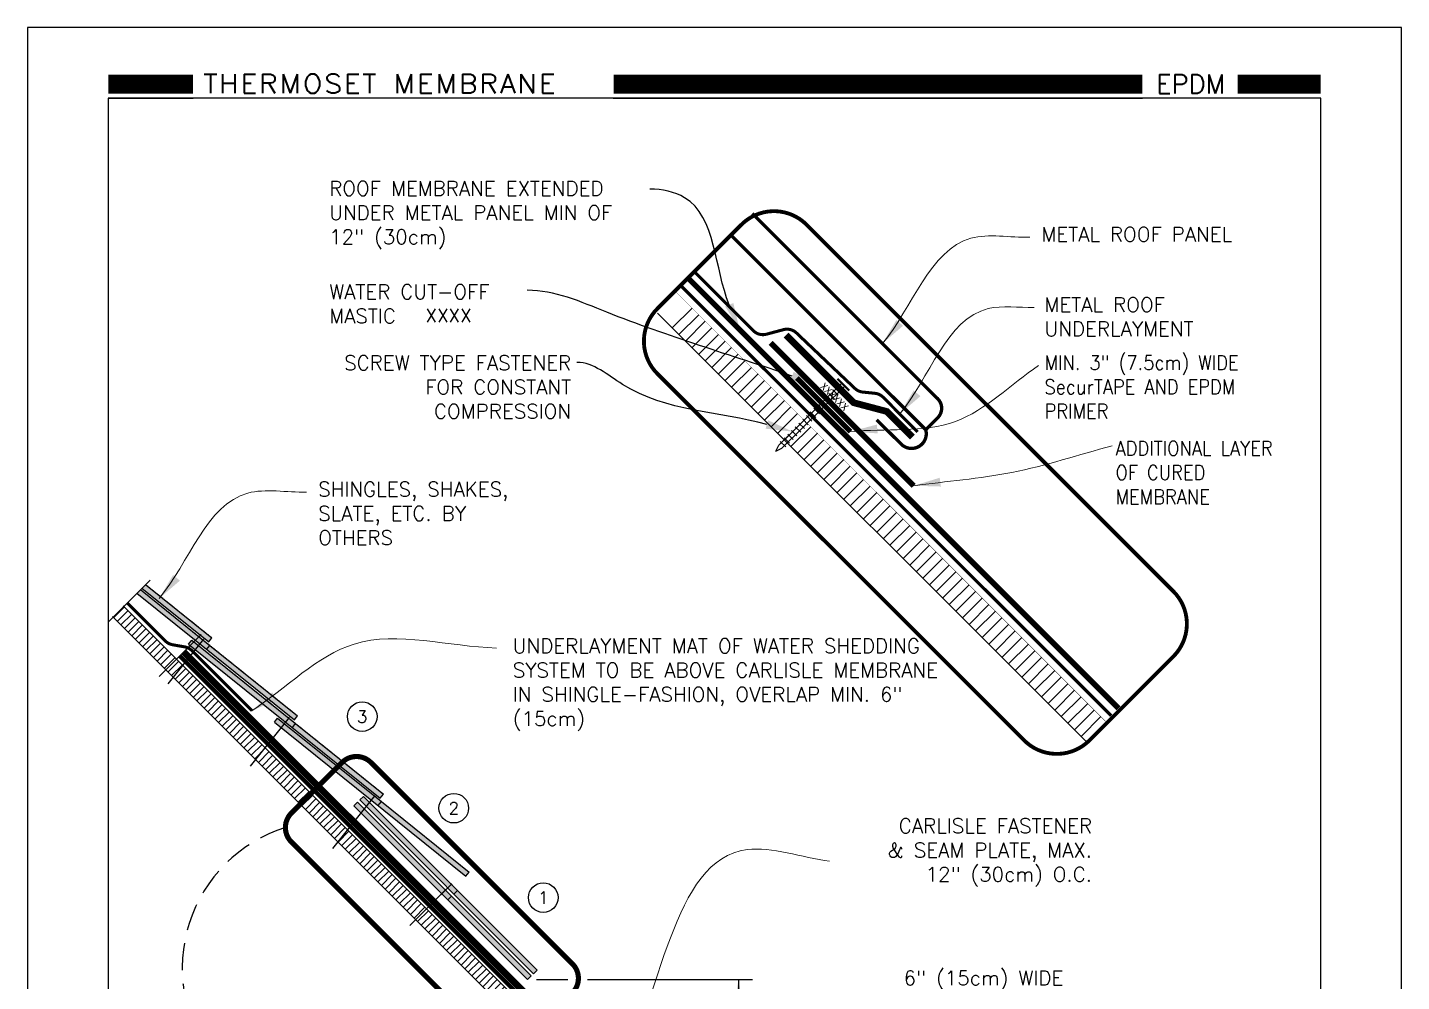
# Model space of a CAD drawing. Header units: inches. Extents: x -33163 to 19162, y -8858 to 30669.
# Drawn here: x -16937.24 to -16911.74, y 18096.25 to 18113.96 of the extents above; entities that cross this region are included whole.
import ezdxf
from ezdxf import colors
from ezdxf.entities.mleader import LeaderData, LeaderLine
from ezdxf.math import Vec2, Vec3

# ---------------------------------------------------------------- set-up
doc = ezdxf.new("R2010")
doc.units = ezdxf.units.IN
doc.linetypes.add('DASHED', pattern=[0.75, 0.5, -0.25])
doc.linetypes.add('DASHED2', pattern=[0.375, 0.25, -0.125])
doc.layers.get('0').update_dxf_attribs({"color": 9, "lineweight": 0})
doc.layers.get('Defpoints').update_dxf_attribs({"color": 254})
doc.layers.add('A-ANNO-NOTE-08', color=12, linetype='Continuous', lineweight=9)
for name, color, linetype in [('ASPHALT UNDERLAYMENT', 11, 'Continuous'), ('BONDINGADHESIVE', 11, 'DASHED2'), ('BORDER', 7, 'Continuous'), ('DETAIL', 12, 'Continuous'), ('LEADERS', 12, 'Continuous'), ('MEMBRANE1', 10, 'Continuous'), ('NOTES', 12, 'Continuous'), ('RINGSHANK1', 11, 'Continuous'), ('SecurEDGE1', 11, 'Continuous'), ('SECURTAPE 1', 11, 'Continuous'), ('SHEETMETAL2', 11, 'Continuous'), ('SOLID-1', 254, 'Continuous'), ('TITLE OUTLINE 1', 1, 'Continuous'), ('WATERCUTOFFMASTIC', 11, 'Continuous')]:
    doc.layers.add(name, color=color, linetype=linetype)
doc.styles.add('ARCHQUIK', font='simplex.shx', dxfattribs={"height": 0.25})
doc.styles.get("Standard").update_dxf_attribs({"font": 'arial.ttf'})
doc.dimstyles.get("Standard").update_dxf_attribs({"dimtxt": 0.18, "dimasz": 0.18, "dimexe": 0.18, "dimexo": 0.0625, "dimgap": 0.09, "dimtad": 0, "dimtih": 1, "dimtoh": 1, "dimdec": 4, "dimzin": 0, "dimdsep": 46, "dimtxsty": 'Standard', "dimcen": 0.09, "dimadec": 0, "dimazin": 0, "dimtfac": 1, "dimtdec": 4, "dimtofl": 0, "dimtmove": 0, "dimatfit": 3, "dimfxl": 1, "dimtolj": 1, "dimtzin": 0, "dimarcsym": 0})

# ---------------------------------------------------------------- blocks, each defined once
blk = doc.blocks.new('Carlisle Fastener Plate 1')
at = {"layer": 'NOTES', "insert": (4.528, 0), "char_height": 0.27, "attachment_point": 3, "style": 'ARCHQUIK'}
blk.add_mtext_dynamic_manual_height_columns('CARLISLE FASTENER & SEAM PLATE, MAX. 12" (30cm) O.C.', width=4.12446, gutter_width=0.5, heights=[2.183], dxfattribs=at)
blk = doc.blocks.new('TITLE OUTLINE 1')
at = {"layer": 'Defpoints'}
for points in [[(25.5, 33), (0, 33), (0, 0), (25.5, 0)], [(1.5, 1.098), (24, 1.098), (24, 31.689), (1.5, 31.689)]]:
    blk.add_lwpolyline(points, close=True, dxfattribs=at)
blk.add_point((0.75, 32.474), dxfattribs=at)
blk = doc.blocks.new('2021 THERMOSET TITLE')
for p, q in [((-335.421, 129.911), (-333.845, 129.911)), ((-326.05, 129.911), (-316.228, 129.911)), ((-312.921, 129.911), (-314.463, 129.911))]:
    blk.add_line(p, q)
at = {"layer": 'SOLID-1', "const_width": 0.352}
for points in [[(-335.421, 130.171), (-333.847, 130.171)], [(-326.042, 130.171), (-316.228, 130.171)], [(-312.921, 130.171), (-314.463, 130.171)]]:
    blk.add_lwpolyline(points, dxfattribs=at)
at = {"layer": 'TITLE OUTLINE 1'}
blk.add_blockref('TITLE OUTLINE 1', (-336.921, 98.222), dxfattribs=at)
at = {"layer": 'BORDER', "linetype": 'Continuous', "style": 'ARCHQUIK'}
for s, width, heights, insert, char_height, attachment_point in [('\\pxr0.07618;{\\W1.1;\\T1.1;THERMOSET MEMBRANE\\Farchquik|c0;\\T1.05;  }', 8.69014, [0], (-333.656, 130.352), 0.34892, 1), ('EPDM', 8.24609, [3.995], (-314.697, 130.171), 0.351, 6)]:
    blk.add_mtext_dynamic_manual_height_columns(s, width=width, gutter_width=1.25, heights=heights, dxfattribs=dict(at, insert=insert, char_height=char_height, attachment_point=attachment_point))
blk = doc.blocks.new('A$C4bd0658c')
at = {"layer": 'DETAIL'}
h = blk.add_hatch(dxfattribs=at)
h.set_pattern_fill('ANSI31', color=251, scale=1.384346, style=0)
h.set_pattern_definition([(45, (5.52132, 12.89755), (-0.12236, 0.12236), [])])
h.paths.add_polyline_path([(19.639, 19.771), (20.006, 20.138), (12.217, 27.926), (11.85, 27.559)])
h = blk.add_hatch(color=252, dxfattribs=at)
h.paths.add_polyline_path([(3.384, 21.547), (3.325, 21.473), (4.954, 20.164), (5.014, 20.238)])
h.paths.add_polyline_path([(3.384, 21.547), (3.258, 21.648), (3.199, 21.574), (3.325, 21.473)])
h.paths.add_polyline_path([(2.097, 22.582), (2.029, 22.514), (3.199, 21.574), (3.258, 21.648)])
blk.add_hatch(color=252, dxfattribs=at).paths.add_polyline_path([(2.192, 22.677), (2.125, 22.609), (3.363, 21.614), (3.422, 21.688)])
h = blk.add_hatch(dxfattribs=at)
h.set_pattern_fill('ANSI31', color=251, scale=0.76, style=0)
h.set_pattern_definition([(45, (1.58662, 10.54755), (-0.06717514, 0.06717514), [])])
h.paths.add_polyline_path([(1.788, 22.273), (13.228, 10.833), (23.401, 10.833), (23.401, 10.548), (13.11, 10.548), (1.587, 22.071)])
h = blk.add_hatch(color=252, dxfattribs=at)
h.paths.add_polyline_path([(6.605, 18.787), (4.976, 20.096), (4.916, 20.022), (6.545, 18.713)])
h.paths.add_polyline_path([(4.976, 20.096), (4.849, 20.198), (4.79, 20.124), (4.916, 20.022)])
h.paths.add_polyline_path([(3.05, 21.644), (2.991, 21.57), (4.79, 20.124), (4.849, 20.198)])
h = blk.add_hatch(color=252, dxfattribs=at)
h.paths.add_polyline_path([(8.196, 17.337), (6.567, 18.646), (6.507, 18.572), (8.136, 17.263)])
h.paths.add_polyline_path([(6.567, 18.646), (6.441, 18.748), (6.381, 18.674), (6.507, 18.572)])
h.paths.add_polyline_path([(4.642, 20.193), (4.582, 20.119), (6.381, 18.674), (6.441, 18.748)])
h = blk.add_hatch(color=252, dxfattribs=at)
h.paths.add_polyline_path([(9.349, 15.411), (7.871, 16.888), (7.804, 16.821), (9.282, 15.343)])
h.paths.add_polyline_path([(7.871, 16.888), (7.757, 17.003), (7.69, 16.936), (7.804, 16.821)])
h.paths.add_polyline_path([(6.125, 18.635), (6.058, 18.568), (7.69, 16.936), (7.757, 17.003)])
h = blk.add_hatch(color=252, dxfattribs=at)
h.paths.add_polyline_path([(7.979, 16.996), (7.912, 16.929), (9.39, 15.451), (9.457, 15.519)])
h.paths.add_polyline_path([(7.979, 16.996), (7.865, 17.111), (7.798, 17.044), (7.912, 16.929)])
h.paths.add_polyline_path([(6.233, 18.743), (6.166, 18.676), (7.798, 17.044), (7.865, 17.111)])
at = {"layer": 'ASPHALT UNDERLAYMENT', "const_width": 0.0567}
for points in [[(12.376, 28.485), (13.472, 27.388, 0.267985), (13.714, 27.324), (14.032, 27.409, -0.260939), (14.269, 27.349), (15.357, 26.316, 0.166974), (15.505, 26.249), (15.725, 26.227, -0.174345), (15.878, 26.155), (16.521, 25.509)], [(1.851, 22.336), (2.56, 21.627, 0.154284), (2.694, 21.558), (2.917, 21.519, -0.154284), (3.051, 21.449), (4.166, 20.333)]]:
    blk.add_lwpolyline(points, format="xyb", dxfattribs=at)
at = {"layer": 'BONDINGADHESIVE', "color": 32, "linetype": 'DASHED', "ltscale": 0.5, "const_width": 0.06}
blk.add_lwpolyline([(12.122, 28.23), (20.11, 20.242)], dxfattribs=at)
at = {"layer": 'BONDINGADHESIVE', "color": 32, "linetype": 'DASHED', "ltscale": 0.5, "const_width": 0.08}
blk.add_lwpolyline([(2.825, 21.35), (10.223, 13.952, 0.278801), (10.474, 13.89), (10.572, 13.921, -0.278801), (10.823, 13.859), (11.999, 12.683)], format="xyb", dxfattribs=at)
at = {"layer": 'DETAIL'}
for p, q in [((11.693, 27.716), (19.639, 19.771)), ((2.029, 22.514), (4.954, 20.164)), ((2.097, 22.582), (3.384, 21.547)), ((2.125, 22.609), (3.363, 21.614)), ((2.192, 22.677), (3.422, 21.688)), ((1.778, 22.283), (13.228, 10.833)), ((1.576, 22.082), (13.11, 10.548)), ((3.363, 21.614), (3.422, 21.688)), ((3.267, 21.659), (2.605, 20.835)), ((2.991, 21.57), (3.05, 21.644)), ((2.991, 21.57), (6.545, 18.713)), ((3.05, 21.644), (4.976, 20.096)), ((3.325, 21.473), (3.384, 21.547)), ((3.384, 21.547), (5.014, 20.238)), ((4.858, 20.209), (4.133, 19.307)), ((4.582, 20.119), (4.642, 20.193)), ((4.642, 20.193), (6.567, 18.646)), ((4.954, 20.164), (5.014, 20.238)), ((4.582, 20.119), (8.136, 17.263)), ((4.916, 20.022), (4.976, 20.096)), ((4.976, 20.096), (6.605, 18.787)), ((6.449, 18.758), (5.662, 17.778)), ((6.058, 18.568), (6.125, 18.635)), ((6.125, 18.635), (7.871, 16.888)), ((6.166, 18.676), (6.233, 18.743)), ((6.166, 18.676), (9.39, 15.451)), ((6.233, 18.743), (7.979, 16.996)), ((6.507, 18.572), (6.567, 18.646)), ((6.545, 18.713), (6.605, 18.787)), ((6.567, 18.646), (8.196, 17.337)), ((6.058, 18.568), (9.282, 15.343)), ((7.874, 17.121), (7.451, 16.698)), ((8.136, 17.263), (8.196, 17.337)), ((7.766, 17.013), (7.097, 16.343)), ((7.804, 16.821), (7.871, 16.888)), ((7.871, 16.888), (9.349, 15.411)), ((7.912, 16.929), (7.979, 16.996)), ((7.979, 16.996), (9.457, 15.519)), ((9.282, 15.343), (9.349, 15.411)), ((9.39, 15.451), (9.457, 15.519)), ((13.195, 15.343), (13.195, 14.285))]:
    blk.add_line(p, q, dxfattribs=at)
at = {"layer": 'DETAIL', "color": 7, "linetype": 'DASHED2', "ltscale": 2, "const_width": 0.0712}
blk.add_lwpolyline([(19.707, 19.782), (21.266, 21.341, 0.414214), (21.266, 22.55), (14.458, 29.358, 0.414214), (13.249, 29.358), (11.69, 27.799, 0.414214), (11.69, 26.59), (18.498, 19.782, 0.414214)], format="xyb", close=True, dxfattribs=at)
at = {"layer": 'DETAIL', "color": 7, "const_width": 0.00607}
blk.add_lwpolyline([(12.017, 28.126), (20.006, 20.138)], dxfattribs=at)
at = {"layer": 'DETAIL', "const_width": 0.0119}
for points in [[(2.126, 22.558, 1), (2.117, 22.566)], [(2.154, 22.536, 1), (2.144, 22.544)], [(2.175, 22.519, 1), (2.165, 22.527)], [(2.207, 22.493, 1), (2.198, 22.501)], [(2.208, 22.664, 1), (2.199, 22.671)], [(2.23, 22.475, 1), (2.221, 22.482)], [(2.234, 22.643, 1), (2.225, 22.651)], [(2.238, 22.64, 0.733642), (2.229, 22.647, 0.733642)], [(2.257, 22.453, 1), (2.248, 22.46)], [(2.265, 22.618, 1), (2.256, 22.626)], [(2.282, 22.433, 1), (2.272, 22.441)], [(2.287, 22.6, 1), (2.278, 22.607)], [(2.312, 22.58, 1), (2.303, 22.588)], [(2.338, 22.56, 1), (2.329, 22.567)], [(2.375, 22.53, 1), (2.366, 22.537)], [(2.408, 22.504, 1), (2.398, 22.511)], [(2.433, 22.483, 1), (2.424, 22.49)], [(2.456, 22.464, 1), (2.447, 22.472)], [(2.484, 22.442, 1), (2.475, 22.45)], [(2.308, 22.412, 1), (2.298, 22.42)], [(2.312, 22.409, 0.733642), (2.303, 22.416, 0.733642)], [(2.345, 22.382, 1), (2.336, 22.389)], [(2.37, 22.362, 1), (2.361, 22.37)], [(2.4, 22.338, 1), (2.391, 22.346)], [(2.424, 22.319, 1), (2.415, 22.326)], [(2.463, 22.287, 1), (2.454, 22.295)], [(2.5, 22.257, 1), (2.491, 22.265)], [(2.516, 22.416, 1), (2.507, 22.424)], [(2.528, 22.235, 1), (2.519, 22.243)], [(2.542, 22.395, 1), (2.533, 22.403)], [(2.549, 22.218, 1), (2.54, 22.226)], [(2.573, 22.371, 1), (2.564, 22.378)], [(2.582, 22.192, 1), (2.572, 22.2)], [(2.596, 22.352, 1), (2.586, 22.36)], [(2.604, 22.174, 1), (2.595, 22.181)], [(2.612, 22.339, 1), (2.603, 22.346)], [(2.643, 22.315, 1), (2.634, 22.322)], [(2.68, 22.285, 1), (2.671, 22.292)], [(2.709, 22.261, 1), (2.7, 22.268)], [(2.745, 22.232, -1), (2.754, 22.225)], [(2.774, 22.209, -1), (2.784, 22.201)], [(2.812, 22.179, -1), (2.821, 22.171)], [(2.632, 22.152, 1), (2.623, 22.159)], [(2.656, 22.132, 1), (2.647, 22.14)], [(2.682, 22.111, 1), (2.673, 22.119)], [(2.686, 22.108, 0.733642), (2.677, 22.115, 0.733642)], [(2.72, 22.081, 1), (2.711, 22.088)], [(2.744, 22.061, 1), (2.735, 22.069)], [(2.783, 22.03, 1), (2.774, 22.038)], [(2.82, 22, 1), (2.811, 22.008)], [(2.848, 21.978, 1), (2.839, 21.985)], [(2.842, 22.154, -1), (2.851, 22.147)], [(2.859, 22.141, -1), (2.868, 22.134)], [(2.869, 21.961, 1), (2.86, 21.968)], [(2.881, 22.123, -1), (2.891, 22.115)], [(2.902, 21.935, 1), (2.892, 21.942)], [(2.912, 22.098, -1), (2.921, 22.09)], [(2.924, 21.917, 1), (2.915, 21.924)], [(2.938, 22.077, -1), (2.947, 22.07)], [(2.971, 22.051, -1), (2.98, 22.044)], [(2.998, 22.029, -1), (3.007, 22.021)], [(3.021, 22.011, -1), (3.03, 22.003)], [(3.047, 21.99, -1), (3.056, 21.982)], [(3.079, 21.964, -1), (3.089, 21.956)], [(3.117, 21.934, -1), (3.126, 21.926)], [(2.952, 21.895, 1), (2.943, 21.902)], [(2.976, 21.875, 1), (2.967, 21.882)], [(3.002, 21.854, 1), (2.993, 21.862)], [(3.006, 21.851, 0.733642), (2.998, 21.858, 0.733642)], [(3.039, 21.825, 1), (3.03, 21.832)], [(3.061, 21.807, 1), (3.052, 21.814)], [(3.088, 21.785, 1), (3.079, 21.792)], [(3.113, 21.765, 1), (3.103, 21.773)], [(3.137, 21.746, 1), (3.128, 21.753)], [(3.143, 21.913, -1), (3.152, 21.905)], [(3.156, 21.73, 1), (3.147, 21.738)], [(3.167, 21.893, -1), (3.176, 21.886)], [(3.176, 21.715, 1), (3.166, 21.722)], [(3.19, 21.875, -1), (3.199, 21.868)], [(3.201, 21.694, 1), (3.192, 21.702)], [(3.221, 21.678, 1), (3.212, 21.685)], [(3.22, 21.85, -1), (3.23, 21.843)], [(3.246, 21.829, -1), (3.256, 21.822)], [(3.271, 21.81, -1), (3.28, 21.802)], [(3.298, 21.788, -1), (3.308, 21.78)], [(3.321, 21.769, -1), (3.33, 21.762)], [(3.353, 21.743, -1), (3.363, 21.736)], [(3.375, 21.726, -1), (3.384, 21.719)], [(3.402, 21.704, -1), (3.411, 21.697)], [(3.248, 21.485, 1), (3.239, 21.492)], [(3.272, 21.465, 1), (3.263, 21.473)], [(3.298, 21.616, 1), (3.289, 21.623)], [(3.311, 21.434, 1), (3.302, 21.442)], [(3.319, 21.599, 1), (3.31, 21.607)], [(3.342, 21.581, 1), (3.332, 21.589)], [(3.366, 21.562, 1), (3.357, 21.569)], [(3.39, 21.542, 1), (3.381, 21.55)], [(3.417, 21.52, 1), (3.408, 21.528)], [(3.439, 21.503, 1), (3.43, 21.51)], [(3.468, 21.48, 1), (3.459, 21.487)], [(3.494, 21.459, 1), (3.485, 21.466)], [(3.519, 21.439, 1), (3.509, 21.447)], [(3.543, 21.42, 1), (3.534, 21.427)], [(3.349, 21.404, 1), (3.339, 21.412)], [(3.376, 21.382, 1), (3.367, 21.389)], [(3.397, 21.365, 1), (3.388, 21.373)], [(3.43, 21.339, 1), (3.42, 21.346)], [(3.452, 21.321, 1), (3.443, 21.328)], [(3.48, 21.299, 1), (3.471, 21.306)], [(3.504, 21.279, 1), (3.495, 21.286)], [(3.53, 21.258, 1), (3.521, 21.266)], [(3.534, 21.255, 0.733642), (3.526, 21.262, 0.733642)], [(3.567, 21.4, 1), (3.558, 21.407)], [(3.568, 21.228, 1), (3.559, 21.235)], [(3.592, 21.208, 1), (3.583, 21.216)], [(3.606, 21.369, 1), (3.597, 21.376)], [(3.617, 21.189, 1), (3.607, 21.196)], [(3.641, 21.169, 1), (3.632, 21.177)], [(3.643, 21.339, 1), (3.634, 21.346)], [(3.671, 21.317, 1), (3.662, 21.324)], [(3.692, 21.3, 1), (3.683, 21.307)], [(3.725, 21.273, 1), (3.715, 21.281)], [(3.747, 21.255, 1), (3.738, 21.263)], [(3.775, 21.233, 1), (3.766, 21.241)], [(3.799, 21.214, 1), (3.79, 21.221)], [(3.825, 21.193, 1), (3.816, 21.2)], [(3.829, 21.189, 0.733642), (3.821, 21.196, 0.733642)], [(3.856, 21.168, 1), (3.847, 21.175)], [(3.879, 21.15, 1), (3.869, 21.157)], [(3.68, 21.138, 1), (3.671, 21.145)], [(3.717, 21.108, 1), (3.708, 21.115)], [(3.745, 21.086, 1), (3.736, 21.093)], [(3.766, 21.069, 1), (3.757, 21.076)], [(3.798, 21.043, 1), (3.789, 21.05)], [(3.821, 21.024, 1), (3.812, 21.032)], [(3.849, 21.002, 1), (3.839, 21.01)], [(3.873, 20.983, 1), (3.864, 20.99)], [(3.899, 20.962, 1), (3.89, 20.969)], [(3.903, 21.13, 1), (3.894, 21.138)], [(3.903, 20.958, 0.733642), (3.894, 20.966, 0.733642)], [(3.929, 21.109, 1), (3.92, 21.117)], [(3.937, 20.931, 1), (3.927, 20.939)], [(3.961, 20.912, 1), (3.952, 20.919)], [(3.966, 21.079, 1), (3.957, 21.087)], [(3.999, 21.053, 1), (3.989, 21.061)], [(4.025, 21.032, 1), (4.015, 21.04)], [(4.047, 21.014, 1), (4.038, 21.021)], [(4.075, 20.992, 1), (4.066, 20.999)], [(4.107, 20.966, 1), (4.098, 20.973)], [(4.133, 20.945, 1), (4.124, 20.952)], [(4.164, 20.92, 1), (4.155, 20.928)], [(4.187, 20.902, 1), (4.178, 20.909)], [(3.991, 20.888, 1), (3.982, 20.895)], [(4.015, 20.868, 1), (4.006, 20.876)], [(4.054, 20.837, 1), (4.045, 20.844)], [(4.092, 20.807, 1), (4.082, 20.814)], [(4.119, 20.785, 1), (4.11, 20.792)], [(4.14, 20.768, 1), (4.131, 20.775)], [(4.173, 20.742, 1), (4.163, 20.749)], [(4.195, 20.724, 1), (4.186, 20.731)], [(4.204, 20.888, 1), (4.194, 20.896)], [(4.223, 20.701, 1), (4.214, 20.709)], [(4.234, 20.864, 1), (4.225, 20.872)], [(4.247, 20.682, 1), (4.238, 20.689)], [(4.271, 20.834, 1), (4.262, 20.842)], [(4.273, 20.661, 1), (4.264, 20.668)], [(4.278, 20.658, 0.733642), (4.269, 20.665, 0.733642)], [(4.3, 20.811, 1), (4.291, 20.818)], [(4.336, 20.782, -1), (4.346, 20.774)], [(4.366, 20.758, -1), (4.375, 20.751)], [(4.403, 20.728, -1), (4.412, 20.721)], [(4.433, 20.704, -1), (4.442, 20.696)], [(4.45, 20.691, -1), (4.459, 20.683)], [(4.473, 20.672, -1), (4.482, 20.665)], [(4.503, 20.647, -1), (4.513, 20.64)], [(4.311, 20.631, 1), (4.302, 20.638)], [(4.335, 20.611, 1), (4.326, 20.618)], [(4.374, 20.58, 1), (4.365, 20.587)], [(4.412, 20.55, 1), (4.402, 20.557)], [(4.439, 20.528, 1), (4.43, 20.535)], [(4.46, 20.511, 1), (4.451, 20.518)], [(4.493, 20.485, 1), (4.484, 20.492)], [(4.516, 20.466, 1), (4.506, 20.474)], [(4.529, 20.627, -1), (4.539, 20.619)], [(4.543, 20.444, 1), (4.534, 20.452)], [(4.567, 20.425, 1), (4.558, 20.432)], [(4.562, 20.601, -1), (4.571, 20.593)], [(4.593, 20.404, 1), (4.584, 20.411)], [(4.589, 20.578, -1), (4.599, 20.571)], [(4.598, 20.4, 0.733642), (4.589, 20.407, 0.733642)], [(4.612, 20.56, -1), (4.621, 20.553)], [(4.638, 20.539, -1), (4.647, 20.532)], [(4.671, 20.513, -1), (4.68, 20.506)], [(4.708, 20.483, -1), (4.717, 20.476)], [(4.734, 20.462, -1), (4.743, 20.455)], [(4.758, 20.443, -1), (4.767, 20.435)], [(4.781, 20.425, -1), (4.79, 20.417)], [(4.812, 20.4, -1), (4.821, 20.392)], [(4.63, 20.374, 1), (4.621, 20.382)], [(4.652, 20.356, 1), (4.643, 20.364)], [(4.679, 20.334, 1), (4.67, 20.342)], [(4.704, 20.315, 1), (4.695, 20.322)], [(4.728, 20.295, 1), (4.719, 20.303)], [(4.748, 20.28, 1), (4.738, 20.287)], [(4.767, 20.264, 1), (4.758, 20.272)], [(4.792, 20.244, 1), (4.783, 20.251)], [(4.813, 20.228, 1), (4.803, 20.235)], [(4.838, 20.379, -1), (4.847, 20.371)], [(4.862, 20.359, -1), (4.871, 20.352)], [(4.89, 20.166, 1), (4.88, 20.173)], [(4.89, 20.337, -1), (4.899, 20.33)], [(4.91, 20.149, 1), (4.901, 20.156)], [(4.912, 20.319, -1), (4.922, 20.311)], [(4.933, 20.131, 1), (4.924, 20.138)], [(4.945, 20.293, -1), (4.954, 20.285)], [(4.966, 20.276, -1), (4.975, 20.268)], [(4.993, 20.254, -1), (5.003, 20.246)], [(4.839, 20.035, 1), (4.83, 20.042)], [(4.863, 20.015, 1), (4.854, 20.023)], [(4.902, 19.984, 1), (4.893, 19.991)], [(4.94, 19.954, 1), (4.93, 19.961)], [(4.957, 20.111, 1), (4.948, 20.119)], [(4.967, 19.932, 1), (4.958, 19.939)], [(4.981, 20.092, 1), (4.972, 20.099)], [(4.988, 19.915, 1), (4.979, 19.922)], [(5.009, 20.07, 1), (4.999, 20.077)], [(5.021, 19.889, 1), (5.012, 19.896)], [(5.031, 20.052, 1), (5.021, 20.06)], [(5.059, 20.029, 1), (5.05, 20.037)], [(5.085, 20.008, 1), (5.076, 20.016)], [(5.11, 19.989, 1), (5.101, 19.996)], [(5.134, 19.969, 1), (5.125, 19.977)], [(5.158, 19.95, 1), (5.149, 19.957)], [(5.197, 19.918, 1), (5.188, 19.926)], [(5.235, 19.888, 1), (5.225, 19.896)], [(5.044, 19.87, 1), (5.034, 19.878)], [(5.071, 19.848, 1), (5.062, 19.856)], [(5.095, 19.829, 1), (5.086, 19.836)], [(5.121, 19.808, 1), (5.112, 19.815)], [(5.126, 19.804, 0.733642), (5.117, 19.811, 0.733642)], [(5.159, 19.777, 1), (5.15, 19.785)], [(5.184, 19.758, 1), (5.174, 19.765)], [(5.208, 19.738, 1), (5.199, 19.746)], [(5.232, 19.719, 1), (5.223, 19.726)], [(5.262, 19.866, 1), (5.253, 19.874)], [(5.271, 19.687, 1), (5.262, 19.695)], [(5.283, 19.849, 1), (5.274, 19.857)], [(5.308, 19.657, 1), (5.299, 19.665)], [(5.316, 19.823, 1), (5.307, 19.831)], [(5.336, 19.635, 1), (5.327, 19.643)], [(5.339, 19.805, 1), (5.329, 19.812)], [(5.366, 19.783, 1), (5.357, 19.79)], [(5.39, 19.763, 1), (5.381, 19.771)], [(5.416, 19.742, 1), (5.407, 19.75)], [(5.421, 19.739, 0.733642), (5.412, 19.746, 0.733642)], [(5.447, 19.717, 1), (5.438, 19.725)], [(5.47, 19.699, 1), (5.461, 19.707)], [(5.494, 19.68, 1), (5.485, 19.687)], [(5.52, 19.659, 1), (5.511, 19.666)], [(5.558, 19.629, 1), (5.548, 19.636)], [(5.357, 19.618, 1), (5.348, 19.626)], [(5.39, 19.592, 1), (5.38, 19.6)], [(5.412, 19.574, 1), (5.403, 19.581)], [(5.44, 19.552, 1), (5.431, 19.559)], [(5.464, 19.532, 1), (5.455, 19.54)], [(5.49, 19.511, 1), (5.481, 19.519)], [(5.494, 19.508, 0.733642), (5.485, 19.515, 0.733642)], [(5.528, 19.481, 1), (5.519, 19.488)], [(5.552, 19.461, 1), (5.543, 19.469)], [(5.582, 19.437, 1), (5.573, 19.445)], [(5.59, 19.603, 1), (5.581, 19.61)], [(5.607, 19.418, 1), (5.597, 19.425)], [(5.616, 19.582, 1), (5.607, 19.589)], [(5.639, 19.564, 1), (5.629, 19.571)], [(5.646, 19.387, 1), (5.636, 19.394)], [(5.666, 19.541, 1), (5.657, 19.549)], [(5.699, 19.515, 1), (5.689, 19.523)], [(5.725, 19.494, 1), (5.715, 19.502)], [(5.755, 19.47, 1), (5.746, 19.477)], [(5.778, 19.451, 1), (5.769, 19.459)], [(5.795, 19.438, 1), (5.786, 19.446)], [(5.825, 19.414, 1), (5.816, 19.421)], [(5.863, 19.384, 1), (5.853, 19.391)], [(5.683, 19.357, 1), (5.674, 19.364)], [(5.71, 19.334, 1), (5.701, 19.342)], [(5.732, 19.317, 1), (5.722, 19.325)], [(5.764, 19.291, 1), (5.755, 19.299)], [(5.787, 19.273, 1), (5.777, 19.281)], [(5.814, 19.251, 1), (5.805, 19.258)], [(5.839, 19.231, 1), (5.829, 19.239)], [(5.865, 19.21, 1), (5.855, 19.218)], [(5.869, 19.207, 0.733642), (5.86, 19.214, 0.733642)], [(5.892, 19.36, 1), (5.882, 19.368)], [(5.902, 19.18, 1), (5.893, 19.188)], [(5.927, 19.161, 1), (5.917, 19.168)], [(5.928, 19.331, -1), (5.937, 19.324)], [(5.966, 19.129, 1), (5.956, 19.137)], [(5.957, 19.308, -1), (5.966, 19.3)], [(5.994, 19.278, -1), (6.003, 19.27)], [(6.024, 19.254, -1), (6.034, 19.246)], [(6.041, 19.24, -1), (6.05, 19.233)], [(6.064, 19.222, -1), (6.073, 19.214)], [(6.095, 19.197, -1), (6.104, 19.19)], [(6.121, 19.176, -1), (6.13, 19.169)], [(6.153, 19.15, -1), (6.162, 19.143)], [(6.181, 19.128, -1), (6.19, 19.121)], [(6.003, 19.099, 1), (5.994, 19.107)], [(6.03, 19.077, 1), (6.021, 19.085)], [(6.052, 19.06, 1), (6.042, 19.068)], [(6.084, 19.034, 1), (6.075, 19.042)], [(6.107, 19.016, 1), (6.097, 19.023)], [(6.134, 18.994, 1), (6.125, 19.001)], [(6.159, 18.974, 1), (6.149, 18.982)], [(6.185, 18.953, 1), (6.175, 18.961)], [(6.189, 18.95, 0.733642), (6.18, 18.957, 0.733642)], [(6.203, 19.11, -1), (6.213, 19.102)], [(6.221, 18.924, 1), (6.212, 18.931)], [(6.229, 19.089, -1), (6.239, 19.081)], [(6.243, 18.906, 1), (6.234, 18.913)], [(6.271, 18.884, 1), (6.261, 18.892)], [(6.262, 19.063, -1), (6.271, 19.055)], [(6.295, 18.865, 1), (6.286, 18.872)], [(6.299, 19.033, -1), (6.308, 19.025)], [(6.325, 19.012, -1), (6.334, 19.004)], [(6.349, 18.992, -1), (6.359, 18.985)], [(6.372, 18.974, -1), (6.381, 18.967)], [(6.403, 18.949, -1), (6.412, 18.942)], [(6.429, 18.928, -1), (6.438, 18.921)], [(6.453, 18.909, -1), (6.462, 18.901)], [(6.481, 18.887, -1), (6.49, 18.879)], [(6.503, 18.868, -1), (6.513, 18.861)], [(6.319, 18.845, 1), (6.31, 18.852)], [(6.339, 18.829, 1), (6.329, 18.837)], [(6.358, 18.814, 1), (6.349, 18.821)], [(6.383, 18.794, 1), (6.374, 18.801)], [(6.404, 18.777, 1), (6.394, 18.785)], [(6.481, 18.715, 1), (6.472, 18.723)], [(6.502, 18.698, 1), (6.492, 18.706)], [(6.524, 18.68, 1), (6.515, 18.688)], [(6.536, 18.842, -1), (6.545, 18.835)], [(6.548, 18.661, 1), (6.539, 18.668)], [(6.557, 18.825, -1), (6.566, 18.818)], [(6.573, 18.641, 1), (6.563, 18.649)], [(6.585, 18.803, -1), (6.594, 18.796)], [(6.6, 18.62, 1), (6.591, 18.627)], [(6.622, 18.602, 1), (6.613, 18.609)], [(6.304, 18.456, 1), (6.296, 18.464)], [(6.326, 18.434, 1), (6.318, 18.442)], [(6.361, 18.398, 1), (6.353, 18.407)], [(6.395, 18.365, 1), (6.387, 18.373)], [(6.412, 18.564, 1), (6.404, 18.572)], [(6.434, 18.542, 1), (6.426, 18.55)], [(6.469, 18.506, 1), (6.461, 18.515)], [(6.503, 18.473, 1), (6.495, 18.481)], [(6.528, 18.448, 1), (6.52, 18.456)], [(6.547, 18.428, 1), (6.539, 18.437)], [(6.577, 18.399, 1), (6.568, 18.407)], [(6.597, 18.378, 1), (6.589, 18.387)], [(6.622, 18.353, 1), (6.614, 18.362)], [(6.651, 18.579, 1), (6.641, 18.586)], [(6.677, 18.558, 1), (6.667, 18.565)], [(6.701, 18.538, 1), (6.692, 18.546)], [(6.725, 18.519, 1), (6.716, 18.526)], [(6.75, 18.499, 1), (6.74, 18.507)], [(6.789, 18.468, 1), (6.779, 18.475)], [(6.826, 18.438, 1), (6.817, 18.445)], [(6.853, 18.416, 1), (6.844, 18.423)], [(6.875, 18.399, 1), (6.865, 18.406)], [(6.907, 18.373, 1), (6.898, 18.38)], [(6.93, 18.354, 1), (6.92, 18.362)], [(6.42, 18.339, 1), (6.412, 18.348)], [(6.439, 18.32, 1), (6.431, 18.329)], [(6.469, 18.291, 1), (6.46, 18.299)], [(6.489, 18.27, 1), (6.481, 18.279)], [(6.514, 18.245, 1), (6.506, 18.254)], [(6.537, 18.223, 1), (6.528, 18.232)], [(6.56, 18.2, 1), (6.552, 18.208)], [(6.564, 18.196, 0.733642), (6.556, 18.204, 0.733642)], [(6.594, 18.165, 1), (6.586, 18.174)], [(6.616, 18.143, 1), (6.608, 18.152)], [(6.639, 18.121, 1), (6.63, 18.13)], [(6.645, 18.331, 1), (6.636, 18.34)], [(6.661, 18.099, 1), (6.652, 18.108)], [(6.668, 18.308, 1), (6.66, 18.316)], [(6.672, 18.304, 0.733642), (6.664, 18.312, 0.733642)], [(6.702, 18.273, 1), (6.694, 18.282)], [(6.724, 18.251, 1), (6.716, 18.26)], [(6.747, 18.229, 1), (6.738, 18.238)], [(6.769, 18.207, 1), (6.76, 18.216)], [(6.804, 18.172, 1), (6.796, 18.18)], [(6.838, 18.138, 1), (6.829, 18.146)], [(6.863, 18.113, 1), (6.854, 18.121)], [(6.882, 18.094, 1), (6.874, 18.102)], [(6.957, 18.332, 1), (6.948, 18.34)], [(6.982, 18.313, 1), (6.972, 18.32)], [(7.008, 18.292, 1), (6.998, 18.299)], [(7.012, 18.288, 0.733642), (7.003, 18.296, 0.733642)], [(7.038, 18.267, 1), (7.029, 18.274)], [(7.061, 18.249, 1), (7.052, 18.256)], [(7.085, 18.229, 1), (7.076, 18.237)], [(7.111, 18.208, 1), (7.102, 18.216)], [(7.149, 18.178, 1), (7.139, 18.186)], [(7.181, 18.152, 1), (7.172, 18.16)], [(7.207, 18.131, 1), (7.198, 18.139)], [(7.23, 18.113, 1), (7.221, 18.121)], [(7.257, 18.091, 1), (7.248, 18.098)], [(6.696, 18.064, 1), (6.688, 18.072)], [(6.73, 18.03, 1), (6.721, 18.038)], [(6.755, 18.005, 1), (6.746, 18.013)], [(6.774, 17.986, 1), (6.766, 17.994)], [(6.803, 17.956, 1), (6.795, 17.965)], [(6.824, 17.936, 1), (6.816, 17.944)], [(6.849, 17.911, 1), (6.841, 17.919)], [(6.871, 17.889, 1), (6.863, 17.897)], [(6.895, 17.865, 1), (6.886, 17.874)], [(6.898, 17.861, 0.733642), (6.89, 17.869, 0.733642)], [(6.911, 18.064, 1), (6.903, 18.073)], [(6.932, 18.044, 1), (6.924, 18.052)], [(6.957, 18.019, 1), (6.949, 18.027)], [(6.979, 17.997, 1), (6.971, 18.005)], [(7.003, 17.973, 1), (6.994, 17.982)], [(7.006, 17.969, 0.733642), (6.998, 17.977, 0.733642)], [(7.037, 17.939, 1), (7.028, 17.947)], [(7.059, 17.917, 1), (7.051, 17.925)], [(7.086, 17.89, 1), (7.078, 17.898)], [(7.108, 17.868, 1), (7.1, 17.876)], [(7.29, 18.065, 1), (7.281, 18.072)], [(7.316, 18.044, 1), (7.307, 18.052)], [(7.347, 18.019, 1), (7.337, 18.027)], [(7.369, 18.001, 1), (7.36, 18.008)], [(7.386, 17.988, 1), (7.377, 17.995)], [(7.416, 17.963, 1), (7.407, 17.971)], [(7.454, 17.933, 1), (7.444, 17.941)], [(7.483, 17.91, 1), (7.474, 17.917)], [(7.519, 17.881, -1), (7.528, 17.874)], [(7.548, 17.857, -1), (7.557, 17.85)], [(6.929, 17.831, 1), (6.92, 17.839)], [(6.951, 17.809, 1), (6.943, 17.817)], [(6.978, 17.782, 1), (6.97, 17.79)], [(7, 17.76, 1), (6.992, 17.768)], [(7.036, 17.724, 1), (7.027, 17.733)], [(7.069, 17.69, 1), (7.061, 17.699)], [(7.094, 17.665, 1), (7.086, 17.674)], [(7.114, 17.646, 1), (7.105, 17.655)], [(7.144, 17.832, 1), (7.135, 17.841)], [(7.143, 17.617, 1), (7.135, 17.625)], [(7.164, 17.596, 1), (7.155, 17.605)], [(7.177, 17.798, 1), (7.169, 17.807)], [(7.202, 17.773, 1), (7.194, 17.782)], [(7.222, 17.754, 1), (7.213, 17.763)], [(7.251, 17.725, 1), (7.243, 17.733)], [(7.272, 17.704, 1), (7.263, 17.713)], [(7.297, 17.679, 1), (7.288, 17.688)], [(7.319, 17.657, 1), (7.31, 17.665)], [(7.342, 17.634, 1), (7.334, 17.642)], [(7.346, 17.63, 0.733642), (7.338, 17.638, 0.733642)], [(7.377, 17.599, 1), (7.368, 17.608)], [(7.585, 17.827, -1), (7.595, 17.82)], [(7.616, 17.803, -1), (7.625, 17.796)], [(7.632, 17.79, -1), (7.642, 17.782)], [(7.655, 17.771, -1), (7.664, 17.764)], [(7.686, 17.747, -1), (7.695, 17.739)], [(7.712, 17.726, -1), (7.721, 17.718)], [(7.744, 17.7, -1), (7.754, 17.692)], [(7.772, 17.678, -1), (7.781, 17.67)], [(7.795, 17.659, -1), (7.804, 17.652)], [(7.821, 17.638, -1), (7.83, 17.631)], [(7.853, 17.612, -1), (7.862, 17.605)], [(7.189, 17.571, 1), (7.18, 17.58)], [(7.211, 17.549, 1), (7.202, 17.557)], [(7.234, 17.526, 1), (7.226, 17.534)], [(7.238, 17.522, 0.733642), (7.23, 17.53, 0.733642)], [(7.269, 17.491, 1), (7.26, 17.5)], [(7.291, 17.469, 1), (7.282, 17.478)], [(7.326, 17.434, 1), (7.318, 17.442)], [(7.36, 17.4, 1), (7.351, 17.408)], [(7.385, 17.375, 1), (7.376, 17.383)], [(7.399, 17.577, 1), (7.39, 17.586)], [(7.404, 17.356, 1), (7.396, 17.364)], [(7.433, 17.326, 1), (7.425, 17.335)], [(7.434, 17.542, 1), (7.426, 17.55)], [(7.468, 17.508, 1), (7.459, 17.516)], [(7.493, 17.483, 1), (7.484, 17.491)], [(7.512, 17.464, 1), (7.504, 17.472)], [(7.541, 17.434, 1), (7.533, 17.443)], [(7.562, 17.414, 1), (7.554, 17.422)], [(7.587, 17.389, 1), (7.579, 17.397)], [(7.609, 17.367, 1), (7.601, 17.375)], [(7.633, 17.343, 1), (7.624, 17.352)], [(7.636, 17.339, 0.733642), (7.628, 17.347, 0.733642)], [(7.89, 17.582, -1), (7.9, 17.575)], [(7.916, 17.561, -1), (7.926, 17.554)], [(7.941, 17.542, -1), (7.95, 17.534)], [(7.963, 17.524, -1), (7.973, 17.516)], [(7.994, 17.499, -1), (8.003, 17.491)], [(8.02, 17.478, -1), (8.029, 17.471)], [(8.044, 17.458, -1), (8.054, 17.451)], [(8.072, 17.436, -1), (8.081, 17.429)], [(8.095, 17.418, -1), (8.104, 17.411)], [(8.127, 17.392, -1), (8.136, 17.385)], [(8.148, 17.375, -1), (8.157, 17.368)], [(8.176, 17.353, -1), (8.185, 17.345)], [(7.454, 17.306, 1), (7.446, 17.314)], [(7.479, 17.281, 1), (7.471, 17.289)], [(7.501, 17.259, 1), (7.493, 17.267)], [(7.525, 17.235, 1), (7.516, 17.244)], [(7.528, 17.231, 0.733642), (7.52, 17.239, 0.733642)], [(7.558, 17.202, 1), (7.55, 17.21)], [(7.578, 17.182, 1), (7.569, 17.19)], [(7.603, 17.157, 1), (7.594, 17.165)], [(7.625, 17.135, 1), (7.616, 17.143)], [(7.647, 17.113, 1), (7.638, 17.121)], [(7.664, 17.095, 1), (7.656, 17.104)], [(7.666, 17.31, 1), (7.658, 17.318)], [(7.682, 17.078, 1), (7.674, 17.086)], [(7.686, 17.29, 1), (7.678, 17.298)], [(7.711, 17.265, 1), (7.702, 17.273)], [(7.733, 17.243, 1), (7.724, 17.251)], [(7.755, 17.221, 1), (7.746, 17.229)], [(7.772, 17.203, 1), (7.764, 17.212)], [(7.79, 17.186, 1), (7.782, 17.194)], [(7.813, 17.163, 1), (7.804, 17.171)], [(7.831, 17.144, 1), (7.823, 17.153)], [(7.901, 17.074, 1), (7.893, 17.083)], [(7.705, 17.055, 1), (7.696, 17.063)], [(7.723, 17.036, 1), (7.715, 17.045)], [(7.793, 16.966, 1), (7.785, 16.975)], [(7.812, 16.948, 1), (7.804, 16.956)], [(7.833, 16.927, 1), (7.824, 16.936)], [(7.855, 16.905, 1), (7.846, 16.914)], [(7.877, 16.883, 1), (7.868, 16.892)], [(7.901, 16.858, 1), (7.893, 16.867)], [(7.92, 17.056, 1), (7.912, 17.064)], [(7.921, 16.839, 1), (7.913, 16.847)], [(7.941, 17.035, 1), (7.932, 17.044)], [(7.963, 17.013, 1), (7.954, 17.022)], [(7.985, 16.991, 1), (7.976, 17)], [(8.009, 16.966, 1), (8.001, 16.975)], [(8.029, 16.947, 1), (8.021, 16.955)], [(8.055, 16.92, 1), (8.047, 16.929)], [(8.079, 16.897, 1), (8.071, 16.905)], [(8.101, 16.875, 1), (8.093, 16.883)], [(8.123, 16.853, 1), (8.115, 16.861)], [(8.145, 16.831, 1), (8.137, 16.839)], [(7.947, 16.812, 1), (7.939, 16.821)], [(7.971, 16.789, 1), (7.963, 16.797)], [(7.993, 16.767, 1), (7.985, 16.775)], [(8.015, 16.745, 1), (8.007, 16.753)], [(8.037, 16.723, 1), (8.029, 16.731)], [(8.073, 16.687, 1), (8.064, 16.696)], [(8.106, 16.653, 1), (8.098, 16.662)], [(8.131, 16.628, 1), (8.123, 16.637)], [(8.151, 16.609, 1), (8.142, 16.618)], [(8.181, 16.795, 1), (8.172, 16.804)], [(8.18, 16.58, 1), (8.172, 16.588)], [(8.201, 16.559, 1), (8.192, 16.568)], [(8.214, 16.761, 1), (8.206, 16.77)], [(8.239, 16.736, 1), (8.231, 16.745)], [(8.259, 16.717, 1), (8.25, 16.726)], [(8.288, 16.688, 1), (8.28, 16.696)], [(8.309, 16.667, 1), (8.3, 16.676)], [(8.334, 16.642, 1), (8.325, 16.651)], [(8.356, 16.62, 1), (8.347, 16.629)], [(8.379, 16.597, 1), (8.371, 16.605)], [(8.383, 16.593, 0.733642), (8.375, 16.601, 0.733642)], [(8.407, 16.569, 1), (8.399, 16.577)], [(8.226, 16.534, 1), (8.217, 16.543)], [(8.248, 16.512, 1), (8.239, 16.521)], [(8.271, 16.489, 1), (8.263, 16.497)], [(8.275, 16.485, 0.733642), (8.267, 16.493, 0.733642)], [(8.299, 16.461, 1), (8.291, 16.469)], [(8.32, 16.44, 1), (8.311, 16.448)], [(8.342, 16.418, 1), (8.333, 16.426)], [(8.365, 16.394, 1), (8.357, 16.403)], [(8.399, 16.361, 1), (8.391, 16.369)], [(8.428, 16.548, 1), (8.419, 16.556)], [(8.429, 16.331, 1), (8.42, 16.34)], [(8.45, 16.526, 1), (8.441, 16.534)], [(8.452, 16.308, 1), (8.444, 16.316)], [(8.473, 16.502, 1), (8.465, 16.511)], [(8.507, 16.469, 1), (8.499, 16.477)], [(8.537, 16.439, 1), (8.528, 16.448)], [(8.56, 16.416, 1), (8.552, 16.424)], [(8.581, 16.395, 1), (8.572, 16.403)], [(8.606, 16.37, 1), (8.597, 16.378)], [(8.635, 16.341, 1), (8.627, 16.349)], [(8.659, 16.317, 1), (8.65, 16.325)], [(8.473, 16.287, 1), (8.464, 16.295)], [(8.498, 16.262, 1), (8.489, 16.27)], [(8.527, 16.232, 1), (8.519, 16.241)], [(8.551, 16.209, 1), (8.542, 16.217)], [(8.579, 16.181, 1), (8.57, 16.189)], [(8.599, 16.16, 1), (8.591, 16.169)], [(8.615, 16.145, 1), (8.606, 16.154)], [(8.642, 16.118, 1), (8.634, 16.126)], [(8.676, 16.084, 1), (8.668, 16.092)], [(8.687, 16.289, 1), (8.678, 16.297)], [(8.702, 16.057, 1), (8.694, 16.066)], [(8.707, 16.268, 1), (8.699, 16.277)], [(8.723, 16.253, 1), (8.714, 16.262)], [(8.75, 16.226, 1), (8.742, 16.234)], [(8.784, 16.192, 1), (8.776, 16.2)], [(8.81, 16.165, 1), (8.802, 16.174)], [(8.843, 16.133, -1), (8.851, 16.124)], [(8.869, 16.106, -1), (8.878, 16.098)], [(8.903, 16.072, -1), (8.912, 16.064)], [(8.735, 16.025, -1), (8.743, 16.016)], [(8.761, 15.998, -1), (8.77, 15.99)], [(8.795, 15.964, -1), (8.804, 15.956)], [(8.823, 15.937, -1), (8.831, 15.929)], [(8.838, 15.922, -1), (8.846, 15.913)], [(8.859, 15.901, -1), (8.867, 15.893)], [(8.887, 15.873, -1), (8.895, 15.865)], [(8.91, 15.85, -1), (8.918, 15.841)], [(8.931, 16.045, -1), (8.939, 16.037)], [(8.94, 15.82, -1), (8.948, 15.812)], [(8.946, 16.03, -1), (8.954, 16.021)], [(8.967, 16.009, -1), (8.975, 16.001)], [(8.995, 15.981, -1), (9.003, 15.973)], [(9.018, 15.958, -1), (9.026, 15.949)], [(9.048, 15.928, -1), (9.056, 15.92)], [(9.073, 15.903, -1), (9.081, 15.895)], [(9.093, 15.883, -1), (9.102, 15.874)], [(9.117, 15.859, -1), (9.125, 15.851)], [(9.146, 15.83, -1), (9.155, 15.821)], [(8.965, 15.795, -1), (8.973, 15.787)], [(8.985, 15.775, -1), (8.994, 15.766)], [(9.009, 15.751, -1), (9.017, 15.743)], [(9.038, 15.722, -1), (9.047, 15.713)], [(9.072, 15.688, -1), (9.08, 15.679)], [(9.096, 15.664, -1), (9.104, 15.656)], [(9.118, 15.642, -1), (9.126, 15.634)], [(9.138, 15.622, -1), (9.147, 15.613)], [(9.166, 15.594, -1), (9.175, 15.585)], [(9.18, 15.796, -1), (9.188, 15.787)], [(9.19, 15.57, -1), (9.198, 15.562)], [(9.204, 15.772, -1), (9.212, 15.764)], [(9.212, 15.548, -1), (9.22, 15.54)], [(9.226, 15.75, -1), (9.234, 15.742)], [(9.246, 15.73, -1), (9.255, 15.721)], [(9.274, 15.702, -1), (9.283, 15.693)], [(9.298, 15.678, -1), (9.306, 15.67)], [(9.32, 15.656, -1), (9.328, 15.648)], [(9.345, 15.631, -1), (9.353, 15.623)], [(9.365, 15.61, -1), (9.374, 15.602)], [(9.395, 15.581, -1), (9.403, 15.573)], [(9.414, 15.562, -1), (9.422, 15.553)], [(9.237, 15.523, -1), (9.245, 15.515)], [(9.257, 15.502, -1), (9.266, 15.494)], [(9.287, 15.473, -1), (9.295, 15.465)], [(9.306, 15.454, -1), (9.314, 15.445)], [(9.331, 15.429, -1), (9.339, 15.42)], [(9.439, 15.537, -1), (9.447, 15.528)]]:
    blk.add_lwpolyline(points, format="xyb", dxfattribs=at)
at = {"layer": 'DETAIL', "color": 7, "const_width": 0.00333}
blk.add_lwpolyline([(1.788, 22.273), (13.228, 10.833), (23.401, 10.833), (23.401, 10.548), (13.11, 10.548), (1.587, 22.071)], close=True, dxfattribs=at)
at = {"layer": 'DETAIL', "const_width": 0.00594}
for points in [[(3.251, 21.672), (3.283, 21.646)], [(4.842, 20.222), (4.874, 20.196)], [(6.433, 18.771), (6.465, 18.745)], [(7.86, 17.135), (7.889, 17.106)], [(7.752, 17.027), (7.781, 16.998)]]:
    blk.add_lwpolyline(points, dxfattribs=at)
at = {"layer": 'DETAIL', "color": 251, "linetype": 'DASHED2', "ltscale": 2, "const_width": 0.095}
blk.add_lwpolyline([(4.898, 17.896), (8.636, 14.158, 0.414214), (9.174, 14.158), (10.113, 15.096, 0.414214), (10.113, 15.634), (6.374, 19.372, 0.414214), (5.837, 19.372), (4.898, 18.433, 0.414214)], format="xyb", close=True, dxfattribs=at)
at = {"layer": 'DETAIL'}
for centre in [(6.212, 20.224), (7.912, 18.524), (9.572, 16.863)]:
    blk.add_circle(centre, 0.275, dxfattribs=at)
at = {"layer": 'DETAIL', "linetype": 'DASHED2', "ltscale": 2}
blk.add_arc((5.617, 15.548), 2.746, 107.5966, 216.9799, dxfattribs=at)
at = {"layer": 'DETAIL'}
blk.add_solid([(13.131, 14.963), (13.258, 14.963), (13.195, 15.343)], dxfattribs=at)
at = {"layer": 'MEMBRANE1', "const_width": 0.103}
for points in [[(12.259, 28.367), (20.247, 20.379)], [(13.793, 27.162), (16.445, 24.51)]]:
    blk.add_lwpolyline(points, dxfattribs=at)
at = {"layer": 'MEMBRANE1', "linetype": 'Continuous', "const_width": 0.125}
blk.add_lwpolyline([(2.9, 21.425), (10.252, 14.074, 0.278801), (10.503, 14.012), (10.54, 14.024, -0.278801), (10.899, 13.935), (12.049, 12.786, 0.198912), (12.225, 12.713), (14.587, 12.713, -0.187911), (14.756, 12.647), (14.884, 12.529, 0.187911), (15.053, 12.463), (23.401, 12.463)], format="xyb", dxfattribs=at)
at = {"layer": 'NOTES', "color": 250, "linetype": 'Continuous'}
for p, q in [((1.495, 21.98), (2.275, 22.76)), ((2.443, 20.968), (3.222, 21.748)), ((9.445, 15.343), (10.025, 15.343)), ((10.39, 15.343), (13.454, 15.343))]:
    blk.add_line(p, q, dxfattribs=at)
at = {"layer": 'RINGSHANK1', "color": 251, "linetype": 'Continuous', "true_color": 0x636466}
for p, q in [((15.115, 26.415), (13.946, 25.262)), ((15.17, 26.359), (14.001, 25.207)), ((14.944, 26.293), (15.045, 26.19)), ((14.666, 26.018), (14.767, 25.916)), ((14.735, 26.087), (14.836, 25.984)), ((14.805, 26.155), (14.906, 26.053)), ((14.874, 26.224), (14.975, 26.121)), ((14.457, 25.812), (14.558, 25.71)), ((14.527, 25.881), (14.628, 25.778)), ((14.596, 25.95), (14.697, 25.847)), ((14.179, 25.538), (14.28, 25.436)), ((14.249, 25.607), (14.35, 25.504)), ((14.318, 25.675), (14.419, 25.573)), ((14.388, 25.744), (14.489, 25.641)), ((13.891, 25.153), (13.946, 25.262)), ((13.97, 25.332), (14.072, 25.23)), ((14.04, 25.401), (14.141, 25.298)), ((14.11, 25.47), (14.211, 25.367)), ((13.891, 25.153), (14.001, 25.207))]:
    blk.add_line(p, q, dxfattribs=at)
at = {"layer": 'RINGSHANK1', "linetype": 'Continuous', "const_width": 0.0391}
blk.add_lwpolyline([(15.033, 26.498), (15.252, 26.276)], dxfattribs=at)
at = {"layer": 'SecurEDGE1', "linetype": 'Continuous', "const_width": 0.0625}
for points in [[(13.451, 29.566), (16.892, 26.126, -0.414214), (16.892, 25.772), (16.67, 25.55)], [(15.759, 25.733), (16.238, 25.262, 0.725008), (16.67, 25.55), (13.05, 29.17)]]:
    blk.add_lwpolyline(points, format="xyb", dxfattribs=at)
at = {"layer": 'SecurEDGE1', "linetype": 'Continuous', "const_width": 0.125}
blk.add_lwpolyline([(16.425, 25.413), (15.949, 25.889), (15.333, 26.052), (14.077, 27.308)], dxfattribs=at)
at = {"layer": 'SECURTAPE 1', "linetype": 'Continuous', "const_width": 0.0938}
blk.add_lwpolyline([(14.279, 26.51), (15.273, 25.516)], dxfattribs=at)
at = {"layer": 'LEADERS', "linetype": 'Continuous', "ltscale": 12}
blk.add_blockref('2021 THERMOSET TITLE', (336.921, -98.203), dxfattribs=at)
at = {"layer": 'SHEETMETAL2', "linetype": 'Continuous'}
blk.add_blockref('Carlisle Fastener Plate 1', (15.229, 18.331), dxfattribs=at)
at = {"layer": 'NOTES', "style": 'ARCHQUIK'}
for s, insert, char_height, width, attachment_point in [('ROOF MEMBRANE EXTENDED UNDER METAL PANEL MIN OF 12" (30cm)', (5.599, 30.166), 0.27, 5.74026, 1), ('METAL ROOF PANEL', (18.817, 29.314), 0.27, 3.93132, 1), ('METAL ROOF UNDERLAYMENT', (18.874, 28.008), 0.27, 3.93132, 1), ('SHINGLES, SHAKES, SLATE, ETC. BY OTHERS', (5.395, 24.581), 0.27, 3.93132, 1), ('3', (6.212, 20.224), 0.225, 2.3266, 5), ('2', (7.912, 18.524), 0.225, 2.3266, 5), ('1', (9.572, 16.863), 0.225, 2.3266, 5)]:
    blk.add_mtext(s, dxfattribs=dict(at, insert=insert, char_height=char_height, width=width, attachment_point=attachment_point))
for s, width, gutter_width, heights, insert, char_height, attachment_point in [('WATER CUT-OFF MASTIC', 3.55596, 1.25, [1.624], (5.599, 28.247), 0.27, 1), ('SCREW TYPE FASTENER FOR CONSTANT COMPRESSION', 4.87001, 0.5, [2.183], (10.089, 26.928), 0.27, 3), ('{\\W0.9;MIN. 3" (7.5cm) WIDE SecurTAPE AND EPDM PRIMER}', 5.24187, 1.25, [1.678], (18.874, 26.931), 0.26993, 1), ('{\\W0.9;ADDITIONAL LAYER OF CURED MEMBRANE}', 3.76962, 1.25, [1.678], (20.193, 25.34), 0.26993, 1), ('UNDERLAYMENT MAT OF WATER SHEDDING SYSTEM TO BE ABOVE CARLISLE MEMBRANE IN SHINGLE-FASHION, OVERLAP MIN. 6" (15cm)', 8.56594, 0.5, [2.786], (9.006, 21.672), 0.27, 1), ('\\pxql;6" (15cm) WIDE PRESSURE- SENSITIVE RUSS AND EPDM PRIMER ', 4.14205, 0.5, [2.728], (16.26, 15.506), 0.27, 1)]:
    blk.add_mtext_dynamic_manual_height_columns(s, width=width, gutter_width=gutter_width, heights=heights, dxfattribs=dict(at, insert=insert, char_height=char_height, attachment_point=attachment_point))
at = {"layer": 'WATERCUTOFFMASTIC', "linetype": 'Continuous', "insert": (7.385, 27.798), "char_height": 0.25, "attachment_point": 1, "style": 'ARCHQUIK'}
blk.add_mtext_dynamic_manual_height_columns('XXXX', width=0.56703, gutter_width=1.25, heights=[0], dxfattribs=at)
at = {"layer": 'WATERCUTOFFMASTIC', "insert": (15.16, 25.893), "char_height": 0.125, "attachment_point": 1, "rotation": 135.2625, "style": 'ARCHQUIK'}
blk.add_mtext_dynamic_manual_height_columns('XXXXXX', width=0.69699, gutter_width=0.5, heights=[0], dxfattribs=at)
at = {"layer": 'LEADERS', "linetype": 'Continuous', "path_type": 1}
for points in [[(15.866, 27.151), (17.51, 29.106), (18.599, 29.124)], [(16.187, 25.844), (17.831, 27.799), (18.681, 27.822)], [(15.273, 25.516), (17.221, 25.705), (18.765, 26.741)], [(16.445, 24.51), (18.271, 24.758), (20.127, 25.251)], [(2.444, 22.419), (4.088, 24.374), (5.177, 24.391)], [(4.166, 20.333), (6.064, 21.572), (8.703, 21.497)], [(10.959, 13.546), (13.357, 17.757), (14.885, 17.539)]]:
    blk.add_leader(points, dimstyle='Standard', override={"dimasz": 0.5}, dxfattribs=at)
at = {"layer": 'LEADERS', "linetype": 'Continuous'}
ml = blk.add_multileader_mtext('Standard', dxfattribs=at)
ml.set_content('')
ml.set_leader_properties(linetype='ByLayer', lineweight=-1)
ml.build(insert=Vec2(0, 0))
ml.multileader.update_dxf_attribs({"leader_type": 2, "dogleg_length": 0.36, "arrow_head_size": 0.5})
ctx = ml.context
ctx.base_point, ctx.char_height, ctx.arrow_head_size, ctx.landing_gap_size, ctx.plane_origin = Vec3(11.552, 30.02), 0.18, 0.5, 0.09, Vec3(13.216, 27.41)
notes = []
notes.append((ctx, [(0, (1, 1, 0), (11.912, 30.02), (-1, 0), 0.36, [(0, [(13.216, 27.41), (12.195, 29.859)], 0, [])])]))
ctx.mtext, ml.multileader.dxf.content_type = None, 0
at = {"layer": 'LEADERS'}
ml = blk.add_multileader_mtext('Standard', dxfattribs=at)
ml.set_content('')
ml.set_leader_properties(linetype='ByLayer', lineweight=-1)
ml.build(insert=Vec2(0, 0))
ml.multileader.update_dxf_attribs({"leader_type": 2, "dogleg_length": 0.36, "arrow_head_size": 0.5})
ctx = ml.context
ctx.base_point, ctx.char_height, ctx.arrow_head_size, ctx.landing_gap_size, ctx.plane_origin = Vec3(9.275, 28.141), 0.18, 0.5, 0.09, Vec3(2.566, 25.722)
notes.append((ctx, [(1, (1, 1, 0), (9.635, 28.141), (-1, 0), 0.36, [(0, [(14.665, 26.384), (10.75, 27.733)], 0, [])])]))
ctx.mtext, ml.multileader.dxf.content_type = None, 0
ml = blk.add_multileader_mtext('Standard', dxfattribs=at)
ml.set_content('')
ml.set_leader_properties(linetype='ByLayer', lineweight=-1)
ml.build(insert=Vec2(0, 0))
ml.multileader.update_dxf_attribs({"leader_type": 2, "dogleg_length": 0.36, "arrow_head_size": 0.5})
ctx = ml.context
ctx.base_point, ctx.char_height, ctx.arrow_head_size, ctx.landing_gap_size, ctx.plane_origin = Vec3(10.196, 26.8), 0.18, 0.5, 0.09, Vec3(2.859, 24.382)
notes.append((ctx, [(1, (1, 1, 0), (10.556, 26.8), (-1, 0), 0.36, [(0, [(14.202, 25.515), (11.043, 26.392)], 0, [])])]))
ctx.mtext, ml.multileader.dxf.content_type = None, 0
for ctx, leaders in notes:
    for number, flags, end, landing, length, lines in leaders:
        leader = LeaderData()
        leader.index, (leader.has_last_leader_line, leader.has_dogleg_vector, leader.attachment_direction) = number, flags
        leader.last_leader_point, leader.dogleg_vector, leader.dogleg_length = Vec3(end), Vec3(landing), length
        for number, points, colour, breaks in lines:
            line = LeaderLine()
            line.index, line.vertices, line.color, line.breaks = number, Vec3.list(points), colors.encode_raw_color(colour), breaks
            leader.lines.append(line)
        ctx.leaders.append(leader)

msp = doc.modelspace()

# ---------------------------------------------------------------- block references
at = {"layer": 'A-ANNO-NOTE-08'}
msp.add_blockref('A$C4bd0658c', (-16937.23937, 18080.94578), dxfattribs=at)

doc.saveas('drawing.dxf')
